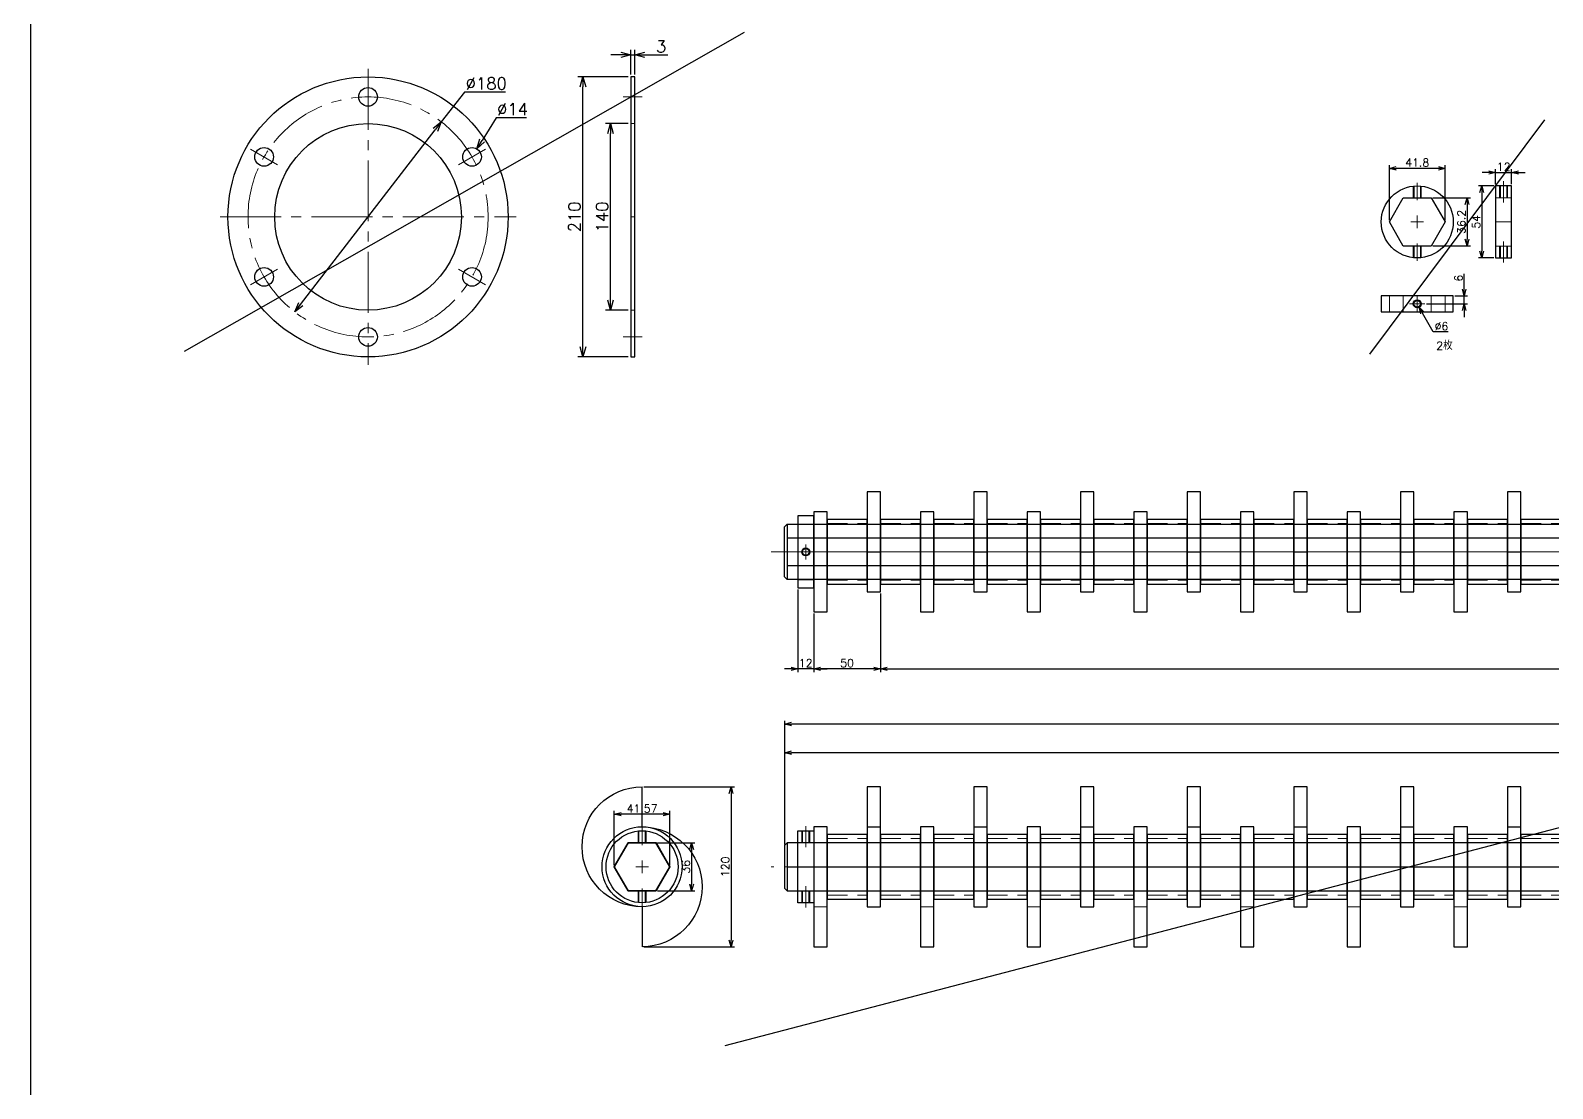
# Model space of a CAD drawing. Header units: millimetres. Extents: x 0 to 38884, y -3675 to 8056.
# Drawn here: x 11026 to 12167, y 4522 to 5316 of the extents above; entities that cross this region are included whole.
import ezdxf

# ---------------------------------------------------------------- set-up
doc = ezdxf.new("R2010")
doc.units = ezdxf.units.MM
doc.header["$LTSCALE"] = 2.4
doc.header["$PDMODE"] = 99
doc.header["$PDSIZE"] = 1
doc.linetypes.add('CENTER2', pattern=[28.575, 19.05, -3.175, 3.175, -3.175])
doc.linetypes.add('HIDDEN', pattern=[9.525, 6.35, -3.175])
for name, color, linetype, lineweight in [('04_HIDDEN', 2, 'HIDDEN', 13), ('05_CENTER', 4, 'CENTER2', 13), ('07_TEXT', 3, 'Continuous', 13), ('08_DIM', 3, 'Continuous', 13)]:
    doc.layers.add(name, color=color, linetype=linetype, lineweight=lineweight)
doc.layers.add('10_DRAFT', color=8, linetype='Continuous', lineweight=0, plot=False)
doc.styles.add('KSS_TXT', font='txt.shx', dxfattribs={"bigfont": 'extfont2.shx'})
doc.dimstyles.new('KSS_DIM', dxfattribs={"dimscale": 2, "dimtxt": 3, "dimasz": 2.5, "dimexe": 1.25, "dimexo": 0.625, "dimtad": 1, "dimdsep": 46, "dimtxsty": 'KSS_TXT', "dimblk": 'OPEN30', "dimcen": 0, "dimazin": 2, "dimtfac": 0.75, "dimtmove": 0, "dimatfit": 3, "dimldrblk": 'OPEN30', "dimfxl": 1.25, "dimtolj": 1, "dimarcsym": 0})
doc.dimstyles.new('KSS_DIM$3', dxfattribs={"dimscale": 2, "dimtxt": 3, "dimasz": 2.5, "dimexe": 1.25, "dimexo": 0.625, "dimtad": 1, "dimtih": 1, "dimtoh": 1, "dimdsep": 46, "dimtxsty": 'KSS_TXT', "dimblk": 'OPEN30', "dimcen": 0, "dimazin": 2, "dimtfac": 0.75, "dimtofl": 0, "dimtmove": 0, "dimatfit": 3, "dimldrblk": 'OPEN30', "dimfxl": 1.25, "dimtolj": 1, "dimarcsym": 0})

# ---------------------------------------------------------------- blocks, each defined once
blk = doc.blocks.new('A$C00420161_1')
at = {"color": 0}
blk.add_lwpolyline([(-45, 10), (-45, 0), (30, 0), (30, 10)], close=True, dxfattribs=at)
at = {"layer": '04_HIDDEN'}
for p, q in [((-20.8, 0), (-20.8, 10)), ((20.8, 0), (20.8, 10))]:
    blk.add_line(p, q, dxfattribs=at)
at = {"layer": '04_HIDDEN', "color": 3}
for p, q in [((-10.4, 0), (-10.4, 10)), ((10.4, 0), (10.4, 10))]:
    blk.add_line(p, q, dxfattribs=at)
at = {"layer": '10_DRAFT'}
blk.add_line((0, 0), (0, 10), dxfattribs=at)
blk = doc.blocks.new('A$C5507311E_1')
at = {"color": 0}
blk.add_line((0, -10), (0, 0), dxfattribs=at)
blk.add_lwpolyline([(-45, 0), (-45, -10), (30, -10), (30, 0)], close=True, dxfattribs=at)
at = {"layer": '04_HIDDEN'}
for p, q in [((-20.8, -10), (-20.8, 0)), ((20.8, -10), (20.8, 0))]:
    blk.add_line(p, q, dxfattribs=at)
at = {"layer": '04_HIDDEN', "color": 3}
for p, q in [((-10.4, -10), (-10.4, 0)), ((10.4, -10), (10.4, 0))]:
    blk.add_line(p, q, dxfattribs=at)
blk = doc.blocks.new('_Open30')
at = {"color": 0, "linetype": 'ByBlock', "lineweight": -2}
for p, q in [((-1, 0.27), (0, 0)), ((0, 0), (-1, -0.27)), ((0, 0), (-1, 0))]:
    blk.add_line(p, q, dxfattribs=at)
blk = doc.blocks.new('*D202')
at = {"layer": '08_DIM', "color": 0, "lineweight": -2, "transparency": 16777216}
for p, q in [((11374.9, 5250.6), (11364.5, 5233.7)), ((11397.8, 5250.6), (11374.9, 5250.6))]:
    blk.add_line(p, q, dxfattribs=at)
at = {"layer": 'Defpoints', "color": 0, "transparency": 16777216}
for p in [(11360.6, 5227.3), (11353.3, 5215.3)]:
    blk.add_point(p, dxfattribs=at)
at = {"layer": '08_DIM', "color": 0, "lineweight": -2, "transparency": 16777216, "xscale": 7.5, "yscale": 7.5, "zscale": 7.5, "rotation": 238.4585206917858}
blk.add_blockref('_Open30', (11360.6, 5227.3), dxfattribs=at)
at = {"layer": '08_DIM', "color": 0, "transparency": 16777216, "insert": (11387.3, 5257), "char_height": 9, "attachment_point": 5, "style": 'KSS_TXT'}
blk.add_mtext('\\A1;%%C14', dxfattribs=at)
blk = doc.blocks.new('*D203')
at = {"layer": '08_DIM', "color": 0, "lineweight": -2, "transparency": 16777216}
for p, q in [((11351.2, 5270), (11333.9, 5247.6)), ((11382, 5270), (11351.2, 5270)), ((11224, 5105), (11329.4, 5241.6))]:
    blk.add_line(p, q, dxfattribs=at)
at = {"layer": 'Defpoints', "color": 0, "transparency": 16777216}
for p in [(11333.9, 5247.6), (11224, 5105)]:
    blk.add_point(p, dxfattribs=at)
at = {"layer": '08_DIM', "color": 0, "lineweight": -2, "transparency": 16777216, "xscale": 7.5, "yscale": 7.5, "zscale": 7.5}
for p, rotation in [((11333.9, 5247.6), 52.36525673845096), ((11224, 5105), 232.3652567384509)]:
    blk.add_blockref('_Open30', p, dxfattribs=dict(at, rotation=rotation))
at = {"layer": '08_DIM', "color": 0, "transparency": 16777216, "insert": (11367.6, 5276.4), "char_height": 9, "attachment_point": 5, "style": 'KSS_TXT'}
blk.add_mtext('\\A1;%%C180', dxfattribs=at)
blk = doc.blocks.new('*D204')
at = {"layer": '08_DIM', "color": 0, "lineweight": -2, "transparency": 16777216}
for p, q in [((11468.4, 5297.8), (11460.9, 5297.8)), ((11475.9, 5283.2), (11475.9, 5301.6)), ((11475.9, 5297.8), (11478.9, 5297.8)), ((11478.9, 5283.2), (11478.9, 5301.6)), ((11486.4, 5297.8), (11503.6, 5297.8))]:
    blk.add_line(p, q, dxfattribs=at)
at = {"layer": 'Defpoints', "color": 0, "transparency": 16777216}
for p in [(11478.9, 5297.8), (11475.9, 5281.3), (11478.9, 5281.3)]:
    blk.add_point(p, dxfattribs=at)
at = {"layer": '08_DIM', "color": 0, "lineweight": -2, "transparency": 16777216, "xscale": 7.5, "yscale": 7.5, "zscale": 7.5}
blk.add_blockref('_Open30', (11475.9, 5297.8), dxfattribs=at)
at = {"layer": '08_DIM', "color": 0, "lineweight": -2, "transparency": 16777216, "xscale": 7.5, "yscale": 7.5, "zscale": 7.5, "rotation": 180}
blk.add_blockref('_Open30', (11478.9, 5297.8), dxfattribs=at)
at = {"layer": '08_DIM', "color": 0, "transparency": 16777216, "insert": (11498.7, 5304.2), "char_height": 9, "attachment_point": 5, "style": 'KSS_TXT'}
blk.add_mtext('\\A1;3', dxfattribs=at)
blk = doc.blocks.new('*D205')
at = {"layer": '08_DIM', "color": 0, "lineweight": -2, "transparency": 16777216}
for p, q in [((11474, 5281.3), (11436.3, 5281.3)), ((11440.1, 5078.8), (11440.1, 5273.8)), ((11474, 5071.3), (11436.3, 5071.3))]:
    blk.add_line(p, q, dxfattribs=at)
at = {"layer": 'Defpoints', "color": 0, "transparency": 16777216}
for p in [(11440.1, 5281.3), (11475.9, 5281.3), (11475.9, 5071.3)]:
    blk.add_point(p, dxfattribs=at)
at = {"layer": '08_DIM', "color": 0, "lineweight": -2, "transparency": 16777216, "xscale": 7.5, "yscale": 7.5, "zscale": 7.5}
for p, rotation in [((11440.1, 5281.3), 90), ((11440.1, 5071.3), 270)]:
    blk.add_blockref('_Open30', p, dxfattribs=dict(at, rotation=rotation))
at = {"layer": '08_DIM', "color": 0, "transparency": 16777216, "insert": (11433.7, 5176.3), "char_height": 9, "attachment_point": 5, "rotation": 90, "style": 'KSS_TXT'}
blk.add_mtext('\\A1;210', dxfattribs=at)
blk = doc.blocks.new('*D206')
at = {"layer": '08_DIM', "color": 0, "lineweight": -2, "transparency": 16777216}
for p, q in [((11474, 5246.3), (11457, 5246.3)), ((11460.8, 5113.8), (11460.8, 5238.8)), ((11474, 5106.3), (11457, 5106.3))]:
    blk.add_line(p, q, dxfattribs=at)
at = {"layer": 'Defpoints', "color": 0, "transparency": 16777216}
for p in [(11460.8, 5246.3), (11475.9, 5246.3), (11475.9, 5106.3)]:
    blk.add_point(p, dxfattribs=at)
at = {"layer": '08_DIM', "color": 0, "lineweight": -2, "transparency": 16777216, "xscale": 7.5, "yscale": 7.5, "zscale": 7.5}
for p, rotation in [((11460.8, 5246.3), 90), ((11460.8, 5106.3), 270)]:
    blk.add_blockref('_Open30', p, dxfattribs=dict(at, rotation=rotation))
at = {"layer": '08_DIM', "color": 0, "transparency": 16777216, "insert": (11454.4, 5176.3), "char_height": 9, "attachment_point": 5, "rotation": 90, "style": 'KSS_TXT'}
blk.add_mtext('\\A1;140', dxfattribs=at)
blk = doc.blocks.new('A$C09CC36EC_1')
at = {"color": 3}
blk.add_lwpolyline([(0, 105), (3, 105), (3, -105), (0, -105)], close=True, dxfattribs=at)
at = {"layer": '04_HIDDEN', "color": 3}
for p, q in [((0, 70), (3, 70)), ((0, -70), (3, -70))]:
    blk.add_line(p, q, dxfattribs=at)
at = {"layer": '05_CENTER'}
for p, q in [((-5.7, 90), (8.7, 90)), ((-5.7, -90), (8.7, -90))]:
    blk.add_line(p, q, dxfattribs=at)
at = {"layer": '10_DRAFT'}
blk.add_line((0, 0), (3, 0), dxfattribs=at)
blk = doc.blocks.new('A$C29F057D0_1')
at = {"color": 0}
blk.add_line((0, -30), (0, -60), dxfattribs=at)
for points in [[(-10.4, -18), (10.4, -18), (20.8, 0), (10.4, 18), (-10.4, 18), (-20.8, 0), (-10.4, -18)], [(-10.4, 18), (-20.8, 0), (-10.4, -18), (10.4, -18), (20.8, 0), (10.4, 18), (-10.4, 18)]]:
    blk.add_lwpolyline(points, dxfattribs=at)
for centre, radius, start, end in [((0, -15), 45, 90, 270), ((0, 0), 30, 270, 90)]:
    blk.add_arc(centre, radius, start, end, dxfattribs=at)
at = {"layer": '10_DRAFT'}
for p, q in [((4.8, 0), (-4.8, 0)), ((0, -4.8), (0, 4.8))]:
    blk.add_line(p, q, dxfattribs=at)
blk = doc.blocks.new('A$C594A53D5_1')
at = {"color": 0}
blk.add_lwpolyline([(10.5, -18.1), (-10.5, -18.1), (-20.9, 0), (-10.5, 18.1), (10.5, 18.1), (20.9, 0)], close=True, dxfattribs=at)
blk.add_circle((0, 0), 27, dxfattribs=at)
at = {"layer": '04_HIDDEN'}
for p, q in [((-3, 26.8), (-3, 18.1)), ((-2.4, 26.9), (-2.4, 18.1)), ((2.4, 26.9), (2.4, 18.1)), ((3, 26.8), (3, 18.1)), ((-3, -26.8), (-3, -18.1)), ((-2.4, -26.9), (-2.4, -18.1)), ((2.4, -26.9), (2.4, -18.1)), ((3, -26.8), (3, -18.1))]:
    blk.add_line(p, q, dxfattribs=at)
at = {"layer": '05_CENTER'}
for p, q in [((0, 16.2), (0, 29.2)), ((0, -16.2), (0, -29.2))]:
    blk.add_line(p, q, dxfattribs=at)
at = {"layer": '10_DRAFT'}
for p, q in [((0, -4.8), (0, 4.8)), ((4.8, 0), (-4.8, 0))]:
    blk.add_line(p, q, dxfattribs=at)
blk = doc.blocks.new('*D487')
at = {"layer": '08_DIM', "color": 0, "lineweight": -2, "transparency": 16777216}
for p, q in [((11601.1, 4896.7), (11601.1, 4834.8)), ((11613.1, 4878.7), (11613.1, 4834.8)), ((11596.1, 4837.3), (11591.1, 4837.3)), ((11613.1, 4837.3), (11601.1, 4837.3)), ((11618.1, 4837.3), (11623.1, 4837.3))]:
    blk.add_line(p, q, dxfattribs=at)
at = {"layer": 'Defpoints', "color": 0, "transparency": 16777216}
for p in [(11601.1, 4898), (11613.1, 4880), (11601.1, 4837.3)]:
    blk.add_point(p, dxfattribs=at)
at = {"layer": '08_DIM', "color": 0, "lineweight": -2, "transparency": 16777216, "xscale": 5, "yscale": 5, "zscale": 5}
blk.add_blockref('_Open30', (11601.1, 4837.3), dxfattribs=at)
at = {"layer": '08_DIM', "color": 0, "lineweight": -2, "transparency": 16777216, "xscale": 5, "yscale": 5, "zscale": 5, "rotation": 180}
blk.add_blockref('_Open30', (11613.1, 4837.3), dxfattribs=at)
at = {"layer": '08_DIM', "color": 0, "transparency": 16777216, "insert": (11607.1, 4841.6), "char_height": 6, "attachment_point": 5, "style": 'KSS_TXT'}
blk.add_mtext('\\A1;12', dxfattribs=at)
blk = doc.blocks.new('*D488')
at = {"layer": '08_DIM', "color": 0, "lineweight": -2, "transparency": 16777216}
for p, q in [((11663.1, 4893.7), (11663.1, 4834.8)), ((11613.1, 4878.7), (11613.1, 4834.8)), ((11658.1, 4837.3), (11618.1, 4837.3))]:
    blk.add_line(p, q, dxfattribs=at)
at = {"layer": 'Defpoints', "color": 0, "transparency": 16777216}
for p in [(11663.1, 4895), (11613.1, 4880), (11613.1, 4837.3)]:
    blk.add_point(p, dxfattribs=at)
at = {"layer": '08_DIM', "color": 0, "lineweight": -2, "transparency": 16777216, "xscale": 5, "yscale": 5, "zscale": 5, "rotation": 180}
blk.add_blockref('_Open30', (11613.1, 4837.3), dxfattribs=at)
at = {"layer": '08_DIM', "color": 0, "lineweight": -2, "transparency": 16777216, "xscale": 5, "yscale": 5, "zscale": 5}
blk.add_blockref('_Open30', (11663.1, 4837.3), dxfattribs=at)
at = {"layer": '08_DIM', "color": 0, "transparency": 16777216, "insert": (11638.1, 4841.6), "char_height": 6, "attachment_point": 5, "style": 'KSS_TXT'}
blk.add_mtext('\\A1;50', dxfattribs=at)
blk = doc.blocks.new('*D496')
at = {"layer": '08_DIM', "color": 0, "lineweight": -2, "transparency": 16777216}
for p, q in [((11663.1, 4893.7), (11663.1, 4834.8)), ((12783.1, 4893.7), (12783.1, 4834.8)), ((11668.1, 4837.3), (12778.1, 4837.3))]:
    blk.add_line(p, q, dxfattribs=at)
at = {"layer": 'Defpoints', "color": 0, "transparency": 16777216}
for p in [(11663.1, 4895), (12783.1, 4895), (12783.1, 4837.3)]:
    blk.add_point(p, dxfattribs=at)
at = {"layer": '08_DIM', "color": 0, "lineweight": -2, "transparency": 16777216, "xscale": 5, "yscale": 5, "zscale": 5, "rotation": 180}
blk.add_blockref('_Open30', (11663.1, 4837.3), dxfattribs=at)
at = {"layer": '08_DIM', "color": 0, "lineweight": -2, "transparency": 16777216, "xscale": 5, "yscale": 5, "zscale": 5}
blk.add_blockref('_Open30', (12783.1, 4837.3), dxfattribs=at)
at = {"layer": '08_DIM', "color": 0, "transparency": 16777216, "insert": (12223.1, 4841.6), "char_height": 6, "attachment_point": 5, "style": 'KSS_TXT'}
blk.add_mtext('\\A1;14x80=1120', dxfattribs=at)
blk = doc.blocks.new('M6tz_1')
at = {"color": 0}
for radius in [3, 2.5]:
    blk.add_circle((0, 0), radius, dxfattribs=at)
at = {"layer": '05_CENTER'}
for p, q in [((5.7, 0), (-5.7, 0)), ((0, -5.7), (0, 5.7))]:
    blk.add_line(p, q, dxfattribs=at)
blk = doc.blocks.new('A$C1E3E77FD_1')
at = {"color": 0}
blk.add_lwpolyline([(-27, 0), (-27, -12), (27, -12), (27, 0)], close=True, dxfattribs=at)
at = {"layer": '04_HIDDEN'}
for p, q in [((-20.9, 0), (-20.9, -12)), ((-10.5, 0), (-10.5, -12)), ((10.5, 0), (10.5, -12)), ((20.9, 0), (20.9, -12))]:
    blk.add_line(p, q, dxfattribs=at)
at = {"layer": '10_DRAFT'}
blk.add_line((0, 0), (0, -12), dxfattribs=at)
blk.add_blockref('M6tz_1', (0, -6))
blk = doc.blocks.new('A$C24EB69A1_1')
at = {"color": 0}
blk.add_lwpolyline([(0, -27), (12, -27), (12, 27), (0, 27)], close=True, dxfattribs=at)
at = {"layer": '04_HIDDEN'}
for p, q in [((3, 27), (3, 18.1)), ((3.6, 27), (3.6, 18.1)), ((8.4, 27), (8.4, 18.1)), ((9, 27), (9, 18.1)), ((0, 18.1), (12, 18.1)), ((0, -18.1), (12, -18.1)), ((3, -27), (3, -18.1)), ((3.6, -27), (3.6, -18.1)), ((8.4, -27), (8.4, -18.1)), ((9, -27), (9, -18.1))]:
    blk.add_line(p, q, dxfattribs=at)
at = {"layer": '05_CENTER'}
for p, q in [((6, 30.5), (6, 14.6)), ((6, -30.5), (6, -14.6))]:
    blk.add_line(p, q, dxfattribs=at)
at = {"layer": '10_DRAFT'}
blk.add_line((0, 0), (12, 0), dxfattribs=at)
blk = doc.blocks.new('A$C17EB19F8_1')
at = {"color": 0}
blk.add_lwpolyline([(-10, -60), (0, -60), (0, 30), (-10, 30)], close=True, dxfattribs=at)
at = {"layer": '04_HIDDEN'}
for p, q in [((0, 18), (-10, 18)), ((0, -18), (-10, -18)), ((0, -30), (-10, -30))]:
    blk.add_line(p, q, dxfattribs=at)
at = {"layer": '10_DRAFT'}
blk.add_line((0, 0), (-10, 0), dxfattribs=at)
blk = doc.blocks.new('A$C34C55DE4_1')
at = {"color": 0}
blk.add_lwpolyline([(-30, -24.3), (0, -24.3), (0, 24.3), (-30, 24.3)], close=True, dxfattribs=at)
at = {"layer": '04_HIDDEN'}
for p, q in [((-30, 21.3), (0, 21.3)), ((-30, -21.3), (0, -21.3))]:
    blk.add_line(p, q, dxfattribs=at)
at = {"layer": '10_DRAFT'}
blk.add_line((-30, 0), (0, 0), dxfattribs=at)
blk = doc.blocks.new('A$C787D12C3_1')
at = {"color": 0}
blk.add_line((10, -30), (0, -30), dxfattribs=at)
blk.add_lwpolyline([(0, -60), (10, -60), (10, 30), (0, 30)], close=True, dxfattribs=at)
at = {"layer": '04_HIDDEN'}
for p, q in [((10, 18), (0, 18)), ((10, -18), (0, -18))]:
    blk.add_line(p, q, dxfattribs=at)
at = {"layer": '10_DRAFT'}
blk.add_line((10, 0), (0, 0), dxfattribs=at)
blk = doc.blocks.new('*D510')
at = {"layer": '08_DIM', "color": 0, "lineweight": -2, "transparency": 16777216}
for p, q in [((11463.6, 4690.1), (11463.6, 4730.8)), ((11500.2, 4728.3), (11468.6, 4728.3)), ((11505.2, 4690.1), (11505.2, 4730.8))]:
    blk.add_line(p, q, dxfattribs=at)
at = {"layer": 'Defpoints', "color": 0, "transparency": 16777216}
for p in [(11463.6, 4728.3), (11463.6, 4688.8), (11505.2, 4688.8)]:
    blk.add_point(p, dxfattribs=at)
at = {"layer": '08_DIM', "color": 0, "lineweight": -2, "transparency": 16777216, "xscale": 5, "yscale": 5, "zscale": 5, "rotation": 180}
blk.add_blockref('_Open30', (11463.6, 4728.3), dxfattribs=at)
at = {"layer": '08_DIM', "color": 0, "lineweight": -2, "transparency": 16777216, "xscale": 5, "yscale": 5, "zscale": 5}
blk.add_blockref('_Open30', (11505.2, 4728.3), dxfattribs=at)
at = {"layer": '08_DIM', "color": 0, "transparency": 16777216, "insert": (11484.4, 4732.5), "char_height": 6, "attachment_point": 5, "style": 'KSS_TXT'}
blk.add_mtext('\\A1;41.57', dxfattribs=at)
blk = doc.blocks.new('*D511')
at = {"layer": '08_DIM', "color": 0, "lineweight": -2, "transparency": 16777216}
for p, q in [((11496, 4706.8), (11524, 4706.8)), ((11521.5, 4701.8), (11521.5, 4675.8)), ((11496, 4670.8), (11524, 4670.8))]:
    blk.add_line(p, q, dxfattribs=at)
at = {"layer": 'Defpoints', "color": 0, "transparency": 16777216}
for p in [(11494.8, 4706.8), (11494.8, 4670.8), (11521.5, 4670.8)]:
    blk.add_point(p, dxfattribs=at)
at = {"layer": '08_DIM', "color": 0, "lineweight": -2, "transparency": 16777216, "xscale": 5, "yscale": 5, "zscale": 5}
for p, rotation in [((11521.5, 4706.8), 90), ((11521.5, 4670.8), 270)]:
    blk.add_blockref('_Open30', p, dxfattribs=dict(at, rotation=rotation))
at = {"layer": '08_DIM', "color": 0, "transparency": 16777216, "insert": (11517.2, 4688.8), "char_height": 6, "attachment_point": 5, "rotation": 90, "style": 'KSS_TXT'}
blk.add_mtext('\\A1;36', dxfattribs=at)
blk = doc.blocks.new('*D512')
at = {"layer": '08_DIM', "color": 0, "lineweight": -2, "transparency": 16777216}
for p, q in [((11591.3, 4705.6), (11591.3, 4798.4)), ((13136.3, 4795.9), (11596.3, 4795.9)), ((13141.3, 4705.6), (13141.3, 4798.4))]:
    blk.add_line(p, q, dxfattribs=at)
at = {"layer": 'Defpoints', "color": 0, "transparency": 16777216}
for p in [(11591.3, 4795.9), (11591.3, 4704.3), (13141.3, 4704.3)]:
    blk.add_point(p, dxfattribs=at)
at = {"layer": '08_DIM', "color": 0, "lineweight": -2, "transparency": 16777216, "xscale": 5, "yscale": 5, "zscale": 5, "rotation": 180}
blk.add_blockref('_Open30', (11591.3, 4795.9), dxfattribs=at)
at = {"layer": '08_DIM', "color": 0, "lineweight": -2, "transparency": 16777216, "xscale": 5, "yscale": 5, "zscale": 5}
blk.add_blockref('_Open30', (13141.3, 4795.9), dxfattribs=at)
at = {"layer": '08_DIM', "color": 0, "transparency": 16777216, "insert": (12366.3, 4800.1), "char_height": 6, "attachment_point": 5, "style": 'KSS_TXT'}
blk.add_mtext('\\A1;1550', dxfattribs=at)
blk = doc.blocks.new('*D513')
at = {"layer": '08_DIM', "color": 0, "lineweight": -2, "transparency": 16777216}
for p, q in [((11591.3, 4706.1), (11591.3, 4776.9)), ((12836.3, 4774.4), (11596.3, 4774.4)), ((12841.3, 4712.1), (12841.3, 4776.9))]:
    blk.add_line(p, q, dxfattribs=at)
at = {"layer": 'Defpoints', "color": 0, "transparency": 16777216}
for p in [(11591.3, 4774.4), (11591.3, 4704.8), (12841.3, 4710.8)]:
    blk.add_point(p, dxfattribs=at)
at = {"layer": '08_DIM', "color": 0, "lineweight": -2, "transparency": 16777216, "xscale": 5, "yscale": 5, "zscale": 5, "rotation": 180}
blk.add_blockref('_Open30', (11591.3, 4774.4), dxfattribs=at)
at = {"layer": '08_DIM', "color": 0, "lineweight": -2, "transparency": 16777216, "xscale": 5, "yscale": 5, "zscale": 5}
blk.add_blockref('_Open30', (12841.3, 4774.4), dxfattribs=at)
at = {"layer": '08_DIM', "color": 0, "transparency": 16777216, "insert": (12216.3, 4778.7), "char_height": 6, "attachment_point": 5, "style": 'KSS_TXT'}
blk.add_mtext('\\A1;1250', dxfattribs=at)
blk = doc.blocks.new('A$C77C90091_1')
at = {"color": 0}
for points in [[(-10.4, -18), (10.4, -18), (20.8, 0), (10.4, 18), (-10.4, 18), (-20.8, 0), (-10.4, -18)], [(-10.4, 18), (-20.8, 0), (-10.4, -18), (10.4, -18), (20.8, 0), (10.4, 18), (-10.4, 18)]]:
    blk.add_lwpolyline(points, dxfattribs=at)
at = {"layer": '10_DRAFT'}
for p, q in [((4.8, 0), (-4.8, 0)), ((0, -4.8), (0, 4.8))]:
    blk.add_line(p, q, dxfattribs=at)
blk = doc.blocks.new('A$C630D245E_1')
at = {"color": 0}
for p, q in [((-1548, 18), (-1548, -18)), ((-1548, 0), (-342.4, 0))]:
    blk.add_line(p, q, dxfattribs=at)
blk.add_lwpolyline([(-300, 18), (-1548, 18), (-1550, 16), (-1550, -16), (-1548, -18), (-300, -18)], close=True, dxfattribs=at)
at = {"layer": '05_CENTER'}
blk.add_line((4.1, 0), (-1560, 0), dxfattribs=at)
blk = doc.blocks.new('A$C501748FC_1')
at = {"color": 0}
blk.add_line((-1548, 20.8), (-1548, -20.8), dxfattribs=at)
at = {"color": 3}
for p, q in [((-317.9, 10.4), (-1548, 10.4)), ((-338.7, -10.4), (-1548, -10.4))]:
    blk.add_line(p, q, dxfattribs=at)
at = {"color": 0}
blk.add_lwpolyline([(-1548, 20.8), (-301, 20.8), (-300, 19.8), (-300, -19.8), (-301, -20.8), (-1548, -20.8), (-1550, -18.8), (-1550, 18.8)], close=True, dxfattribs=at)
at = {"layer": '05_CENTER'}
blk.add_line((-1560, 0), (4.9, 0), dxfattribs=at)
blk = doc.blocks.new('*D620')
at = {"layer": '08_DIM', "color": 0, "lineweight": -2, "transparency": 16777216}
for p, q in [((12077.5, 5090), (12069.5, 5104.2)), ((12088.7, 5090), (12077.5, 5090))]:
    blk.add_line(p, q, dxfattribs=at)
at = {"layer": 'Defpoints', "color": 0, "transparency": 16777216}
for p in [(12064, 5113.7), (12067, 5108.5)]:
    blk.add_point(p, dxfattribs=at)
at = {"layer": '08_DIM', "color": 0, "lineweight": -2, "transparency": 16777216, "xscale": 5, "yscale": 5, "zscale": 5, "rotation": 119.6109365344677}
blk.add_blockref('_Open30', (12067, 5108.5), dxfattribs=at)
at = {"layer": '08_DIM', "color": 0, "transparency": 16777216, "insert": (12083.7, 5094.3), "char_height": 6, "attachment_point": 5, "style": 'KSS_TXT'}
blk.add_mtext('\\A1;%%C6', dxfattribs=at)
blk = doc.blocks.new('*D621')
at = {"layer": '08_DIM', "color": 0, "lineweight": -2, "transparency": 16777216}
for p, q in [((12100.7, 5122.1), (12100.7, 5133.6)), ((12093.8, 5117.1), (12103.2, 5117.1)), ((12100.7, 5111.1), (12100.7, 5117.1)), ((12072.4, 5111.1), (12103.2, 5111.1)), ((12100.7, 5106.1), (12100.7, 5101.1))]:
    blk.add_line(p, q, dxfattribs=at)
at = {"layer": 'Defpoints', "color": 0, "transparency": 16777216}
for p in [(12092.5, 5117.1), (12100.7, 5117.1), (12071.2, 5111.1)]:
    blk.add_point(p, dxfattribs=at)
at = {"layer": '08_DIM', "color": 0, "lineweight": -2, "transparency": 16777216, "xscale": 5, "yscale": 5, "zscale": 5}
for p, rotation in [((12100.7, 5117.1), 270), ((12100.7, 5111.1), 90)]:
    blk.add_blockref('_Open30', p, dxfattribs=dict(at, rotation=rotation))
at = {"layer": '08_DIM', "color": 0, "transparency": 16777216, "insert": (12096.5, 5130.4), "char_height": 6, "attachment_point": 5, "rotation": 90, "style": 'KSS_TXT'}
blk.add_mtext('\\A1;6', dxfattribs=at)
blk = doc.blocks.new('*D622')
at = {"layer": '08_DIM', "color": 0, "lineweight": -2, "transparency": 16777216}
for p, q in [((12044.6, 5173.8), (12044.6, 5215.2)), ((12086.4, 5173.8), (12086.4, 5215.2)), ((12081.4, 5212.7), (12049.6, 5212.7))]:
    blk.add_line(p, q, dxfattribs=at)
at = {"layer": 'Defpoints', "color": 0, "transparency": 16777216}
for p in [(12044.6, 5212.7), (12044.6, 5172.6), (12086.4, 5172.6)]:
    blk.add_point(p, dxfattribs=at)
at = {"layer": '08_DIM', "color": 0, "lineweight": -2, "transparency": 16777216, "xscale": 5, "yscale": 5, "zscale": 5, "rotation": 180}
blk.add_blockref('_Open30', (12044.6, 5212.7), dxfattribs=at)
at = {"layer": '08_DIM', "color": 0, "lineweight": -2, "transparency": 16777216, "xscale": 5, "yscale": 5, "zscale": 5}
blk.add_blockref('_Open30', (12086.4, 5212.7), dxfattribs=at)
at = {"layer": '08_DIM', "color": 0, "transparency": 16777216, "insert": (12065.5, 5217), "char_height": 6, "attachment_point": 5, "style": 'KSS_TXT'}
blk.add_mtext('\\A1;41.8', dxfattribs=at)
blk = doc.blocks.new('*D623')
at = {"layer": '08_DIM', "color": 0, "lineweight": -2, "transparency": 16777216}
for p, q in [((12077.2, 5190.7), (12105.4, 5190.7)), ((12102.9, 5185.7), (12102.9, 5159.5)), ((12077.2, 5154.5), (12105.4, 5154.5))]:
    blk.add_line(p, q, dxfattribs=at)
at = {"layer": 'Defpoints', "color": 0, "transparency": 16777216}
for p in [(12076, 5190.7), (12076, 5154.5), (12102.9, 5154.5)]:
    blk.add_point(p, dxfattribs=at)
at = {"layer": '08_DIM', "color": 0, "lineweight": -2, "transparency": 16777216, "xscale": 5, "yscale": 5, "zscale": 5}
for p, rotation in [((12102.9, 5190.7), 90), ((12102.9, 5154.5), 270)]:
    blk.add_blockref('_Open30', p, dxfattribs=dict(at, rotation=rotation))
at = {"layer": '08_DIM', "color": 0, "transparency": 16777216, "insert": (12098.6, 5172.6), "char_height": 6, "attachment_point": 5, "rotation": 90, "style": 'KSS_TXT'}
blk.add_mtext('\\A1;36.2', dxfattribs=at)
blk = doc.blocks.new('*D624')
at = {"layer": '08_DIM', "color": 0, "lineweight": -2, "transparency": 16777216}
for p, q in [((12119.3, 5209.6), (12114.3, 5209.6)), ((12124.3, 5200.8), (12124.3, 5212.1)), ((12124.3, 5209.6), (12136.3, 5209.6)), ((12136.3, 5200.8), (12136.3, 5212.1)), ((12141.3, 5209.6), (12146.3, 5209.6))]:
    blk.add_line(p, q, dxfattribs=at)
at = {"layer": 'Defpoints', "color": 0, "transparency": 16777216}
for p in [(12136.3, 5209.6), (12124.3, 5199.6), (12136.3, 5199.6)]:
    blk.add_point(p, dxfattribs=at)
at = {"layer": '08_DIM', "color": 0, "lineweight": -2, "transparency": 16777216, "xscale": 5, "yscale": 5, "zscale": 5}
blk.add_blockref('_Open30', (12124.3, 5209.6), dxfattribs=at)
at = {"layer": '08_DIM', "color": 0, "lineweight": -2, "transparency": 16777216, "xscale": 5, "yscale": 5, "zscale": 5, "rotation": 180}
blk.add_blockref('_Open30', (12136.3, 5209.6), dxfattribs=at)
at = {"layer": '08_DIM', "color": 0, "transparency": 16777216, "insert": (12130.3, 5213.9), "char_height": 6, "attachment_point": 5, "style": 'KSS_TXT'}
blk.add_mtext('\\A1;12', dxfattribs=at)
blk = doc.blocks.new('*D625')
at = {"layer": '08_DIM', "color": 0, "lineweight": -2, "transparency": 16777216}
for p, q in [((12123, 5199.6), (12111.4, 5199.6)), ((12113.9, 5194.6), (12113.9, 5150.6)), ((12123, 5145.6), (12111.4, 5145.6))]:
    blk.add_line(p, q, dxfattribs=at)
at = {"layer": 'Defpoints', "color": 0, "transparency": 16777216}
for p in [(12124.3, 5199.6), (12113.9, 5145.6), (12124.3, 5145.6)]:
    blk.add_point(p, dxfattribs=at)
at = {"layer": '08_DIM', "color": 0, "lineweight": -2, "transparency": 16777216, "xscale": 5, "yscale": 5, "zscale": 5}
for p, rotation in [((12113.9, 5199.6), 90), ((12113.9, 5145.6), 270)]:
    blk.add_blockref('_Open30', p, dxfattribs=dict(at, rotation=rotation))
at = {"layer": '08_DIM', "color": 0, "transparency": 16777216, "insert": (12109.6, 5172.6), "char_height": 6, "attachment_point": 5, "rotation": 90, "style": 'KSS_TXT'}
blk.add_mtext('\\A1;54', dxfattribs=at)
blk = doc.blocks.new('*D901')
at = {"layer": '08_DIM', "color": 0, "lineweight": -2, "transparency": 16777216}
for p, q in [((11485.6, 4748.8), (11553.6, 4748.8)), ((11551.1, 4743.8), (11551.1, 4633.8)), ((11485.6, 4628.8), (11553.6, 4628.8))]:
    blk.add_line(p, q, dxfattribs=at)
at = {"layer": 'Defpoints', "color": 0, "transparency": 16777216}
for p in [(11484.4, 4748.8), (11484.4, 4628.8), (11551.1, 4628.8)]:
    blk.add_point(p, dxfattribs=at)
at = {"layer": '08_DIM', "color": 0, "lineweight": -2, "transparency": 16777216, "xscale": 5, "yscale": 5, "zscale": 5}
for p, rotation in [((11551.1, 4748.8), 90), ((11551.1, 4628.8), 270)]:
    blk.add_blockref('_Open30', p, dxfattribs=dict(at, rotation=rotation))
at = {"layer": '08_DIM', "color": 0, "transparency": 16777216, "insert": (11546.8, 4688.8), "char_height": 6, "attachment_point": 5, "rotation": 90, "style": 'KSS_TXT'}
blk.add_mtext('\\A1;120', dxfattribs=at)

msp = doc.modelspace()

# ---------------------------------------------------------------- linework, layer by layer
at = {"color": 3}
for p, q in [((11561.006, 5314.6522), (11141.2353, 5075.3814)), ((12160.8436, 5249.2077), (12029.8019, 5073.3594)), ((13284.7238, 5009.1671), (11546.4099, 4554.4243))]:
    msp.add_line(p, q, dxfattribs=at)
msp.add_lwpolyline([(11025.8788, 3129.3019), (14883.3848, 3129.3019), (14883.3848, 6326.6819), (11025.8788, 6326.6819)], close=True, dxfattribs=at)
for centre, radius in [((11278.978, 5176.3043), 105), ((11278.978, 5266.3043), 7), ((11278.978, 5176.3043), 70), ((11201.0357, 5221.3043), 7), ((11356.9203, 5221.3043), 7), ((11201.0357, 5131.3043), 7), ((11356.9203, 5131.3043), 7), ((11278.978, 5086.3043), 7)]:
    msp.add_circle(centre, radius, dxfattribs=at)
at = {"layer": '05_CENTER'}
for p, q in [((11278.978, 5287.2887), (11278.978, 5065.3199)), ((11211.1677, 5215.4546), (11190.9038, 5227.154)), ((11346.7884, 5215.4546), (11367.0522, 5227.154)), ((11167.9937, 5176.3043), (11389.9624, 5176.3043)), ((11211.1677, 5137.154), (11190.9038, 5125.4546)), ((11346.7884, 5137.154), (11367.0522, 5125.4546))]:
    msp.add_line(p, q, dxfattribs=at)
msp.add_circle((11278.978, 5176.3043), 90, dxfattribs=at)

# ---------------------------------------------------------------- block references
at = {"xscale": -1}
for name, p in [('A$C09CC36EC_1', (11478.8737, 5176.3043)), ('A$C29F057D0_1', (11484.3987, 4688.8221)), ('A$C24EB69A1_1', (11613.068, 4688.8221))]:
    msp.add_blockref(name, p, dxfattribs=at)
for name, p in [('A$C594A53D5_1', (12065.5136, 5172.561)), ('A$C24EB69A1_1', (12124.281, 5172.561)), ('A$C1E3E77FD_1', (12065.5136, 5117.1235)), ('A$C501748FC_1', (13141.2812, 4924.9959)), ('A$C34C55DE4_1', (11653.068, 4924.9959)), ('A$C34C55DE4_1', (11693.068, 4924.9959)), ('A$C34C55DE4_1', (11733.068, 4924.9959)), ('A$C34C55DE4_1', (11773.068, 4924.9959)), ('A$C34C55DE4_1', (11813.068, 4924.9959)), ('A$C34C55DE4_1', (11853.068, 4924.9959)), ('A$C34C55DE4_1', (11893.068, 4924.9959)), ('A$C34C55DE4_1', (11933.068, 4924.9959)), ('A$C34C55DE4_1', (11973.068, 4924.9959)), ('A$C34C55DE4_1', (12013.068, 4924.9959)), ('A$C34C55DE4_1', (12053.068, 4924.9959)), ('A$C34C55DE4_1', (12093.068, 4924.9959)), ('A$C34C55DE4_1', (12133.068, 4924.9959)), ('A$C34C55DE4_1', (12173.068, 4924.9959)), ('A$C630D245E_1', (13141.2812, 4688.8221)), ('A$C594A53D5_1', (11484.3987, 4688.8221)), ('A$C17EB19F8_1', (11623.068, 4688.8221)), ('A$C34C55DE4_1', (11653.068, 4688.8221)), ('A$C34C55DE4_1', (11693.068, 4688.8221)), ('A$C17EB19F8_1', (11703.068, 4688.8221)), ('A$C34C55DE4_1', (11733.068, 4688.8221)), ('A$C34C55DE4_1', (11773.068, 4688.8221)), ('A$C17EB19F8_1', (11783.068, 4688.8221)), ('A$C34C55DE4_1', (11813.068, 4688.8221)), ('A$C34C55DE4_1', (11853.068, 4688.8221)), ('A$C17EB19F8_1', (11863.068, 4688.8221)), ('A$C34C55DE4_1', (11893.068, 4688.8221)), ('A$C34C55DE4_1', (11933.068, 4688.8221)), ('A$C17EB19F8_1', (11943.068, 4688.8221)), ('A$C34C55DE4_1', (11973.068, 4688.8221)), ('A$C34C55DE4_1', (12013.068, 4688.8221)), ('A$C17EB19F8_1', (12023.068, 4688.8221)), ('A$C34C55DE4_1', (12053.068, 4688.8221)), ('A$C34C55DE4_1', (12093.068, 4688.8221)), ('A$C17EB19F8_1', (12103.068, 4688.8221)), ('A$C34C55DE4_1', (12133.068, 4688.8221)), ('A$C34C55DE4_1', (12173.068, 4688.8221)), ('A$C77C90091_1', (11484.3987, 4688.8221))]:
    msp.add_blockref(name, p)
for name, p, rotation in [('A$C5507311E_1', (11663.068, 4924.9959), 270), ('A$C5507311E_1', (11743.068, 4924.9959), 270), ('A$C5507311E_1', (11823.068, 4924.9959), 270), ('A$C5507311E_1', (11903.068, 4924.9959), 270), ('A$C5507311E_1', (11983.068, 4924.9959), 270), ('A$C5507311E_1', (12063.068, 4924.9959), 270), ('A$C5507311E_1', (12143.068, 4924.9959), 270), ('A$C00420161_1', (11623.068, 4924.9959), 90), ('A$C00420161_1', (11703.068, 4924.9959), 90), ('A$C00420161_1', (11783.068, 4924.9959), 90), ('A$C00420161_1', (11863.068, 4924.9959), 90), ('A$C00420161_1', (11943.068, 4924.9959), 90), ('A$C00420161_1', (12023.068, 4924.9959), 90), ('A$C00420161_1', (12103.068, 4924.9959), 90), ('A$C1E3E77FD_1', (11613.068, 4924.9959), 270), ('A$C787D12C3_1', (11663.068, 4688.8221), 180), ('A$C787D12C3_1', (11743.068, 4688.8221), 180), ('A$C787D12C3_1', (11823.068, 4688.8221), 180), ('A$C787D12C3_1', (11903.068, 4688.8221), 180), ('A$C787D12C3_1', (11983.068, 4688.8221), 180), ('A$C787D12C3_1', (12063.068, 4688.8221), 180), ('A$C787D12C3_1', (12143.068, 4688.8221), 180)]:
    msp.add_blockref(name, p, dxfattribs=dict(rotation=rotation))
at = {"xscale": -1, "rotation": 180}
msp.add_blockref('A$C29F057D0_1', (11484.3987, 4688.8221), dxfattribs=at)

# ---------------------------------------------------------------- texts
at = {"layer": '07_TEXT', "style": 'KSS_TXT'}
msp.add_text('2枚', height=6, dxfattribs=at).set_placement((12079.7366, 5076.7041))

# ---------------------------------------------------------------- dimensions: what is measured, and where the dimension line sits
at = {"layer": '08_DIM'}
for base, p1, p2, override, picture, middle in [((11478.8737, 5297.8214), (11475.8737, 5281.3043), (11478.8737, 5281.3043), {"dimscale": 3}, '*D204', (11498.7487, 5304.1964)), ((12044.6136, 5212.7258), (12086.4137, 5172.561), (12044.6136, 5172.561), {"dimscale": 2, "dimarcsym": 1}, '*D622', (12065.5136, 5216.9758)), ((12136.281, 5209.6444), (12124.281, 5199.561), (12136.281, 5199.561), {"dimscale": 2, "dimarcsym": 1}, '*D624', (12130.281, 5213.8944)), ((11601.068, 4837.3134), (11613.068, 4879.9959), (11601.068, 4897.9959), {"dimscale": 2, "dimarcsym": 1}, '*D487', (11607.068, 4841.5634)), ((11613.068, 4837.3134), (11663.068, 4894.9959), (11613.068, 4879.9959), {"dimscale": 2, "dimarcsym": 1}, '*D488', (11638.068, 4841.5676)), ((11591.2812, 4795.8684), (13141.2812, 4704.3221), (11591.2812, 4704.3221), {"dimscale": 2, "dimarcsym": 1}, '*D512', (12366.2812, 4800.1267)), ((11591.2812, 4774.4004), (12841.2812, 4710.8221), (11591.2812, 4704.8221), {"dimscale": 2, "dimarcsym": 1}, '*D513', (12216.2812, 4778.6545)), ((11463.6141, 4728.2854), (11505.1833, 4688.8221), (11463.6141, 4688.8221), {"dimscale": 2, "dimarcsym": 1}, '*D510', (11484.3987, 4732.5395))]:
    dim = msp.add_linear_dim(base=base, p1=p1, p2=p2, dimstyle='KSS_DIM', override=override, dxfattribs=at)
    dim.commit()
    dim.dimension.update_dxf_attribs({"geometry": picture, "text_midpoint": middle})
for p1, p2, override, picture, middle in [((11224.0217, 5105.0315), (11333.9343, 5247.577), {"dimscale": 3, "dimpost": '%%C<>', "dimtix": 1, "dimatfit": 2}, '*D203', (11367.5559, 5270.0251)), ((11353.2585, 5215.3385), (11360.5821, 5227.2701), {"dimscale": 3, "dimpost": '%%C<>'}, '*D202', (11387.2983, 5250.6349)), ((12064.0313, 5113.7317), (12066.996, 5108.5153), {"dimscale": 2, "dimpost": '%%C<>', "dimarcsym": 1}, '*D620', (12083.7468, 5090.0386))]:
    dim = msp.add_diameter_dim_2p(p1=p1, p2=p2, dimstyle='KSS_DIM$3', override=override, dxfattribs=at)
    dim.commit()
    dim.dimension.update_dxf_attribs({"geometry": picture, "text_midpoint": middle, "dimtype": 163})
for base, p1, p2, override, picture, middle in [((11440.0849, 5281.3043), (11475.8737, 5071.3043), (11475.8737, 5281.3043), {"dimscale": 3}, '*D205', (11433.7099, 5176.3043)), ((11460.7831, 5246.3043), (11475.8737, 5106.3043), (11475.8737, 5246.3043), {"dimscale": 3}, '*D206', (11454.4081, 5176.3043)), ((12113.889, 5145.561), (12124.281, 5199.561), (12124.281, 5145.561), {"dimscale": 2, "dimarcsym": 1}, '*D625', (12109.6348, 5172.561)), ((12102.8946, 5154.461), (12075.9637, 5190.661), (12075.9637, 5154.461), {"dimscale": 2, "dimarcsym": 1}, '*D623', (12098.6446, 5172.561)), ((12100.7106, 5117.1235), (12071.1893, 5111.1235), (12092.5136, 5117.1235), {"dimscale": 2, "dimarcsym": 1}, '*D621', (12096.4606, 5130.3735)), ((11521.4752, 4670.8221), (11494.791, 4706.8221), (11494.791, 4670.8221), {"dimscale": 2, "dimarcsym": 1}, '*D511', (11517.2252, 4688.8221))]:
    dim = msp.add_linear_dim(base=base, p1=p1, p2=p2, angle=90, dimstyle='KSS_DIM', override=override, dxfattribs=at)
    dim.commit()
    dim.dimension.update_dxf_attribs({"geometry": picture, "text_midpoint": middle})
dim = msp.add_linear_dim(base=(12783.068, 4837.3134), p1=(11663.068, 4894.9959), p2=(12783.068, 4894.9959), text='14x80=<>', dimstyle='KSS_DIM', override={"dimscale": 2, "dimdec": 3, "dimarcsym": 1}, dxfattribs=at)
dim.commit()
dim.dimension.update_dxf_attribs({"geometry": '*D496', "text_midpoint": (12223.068, 4841.5634)})
dim = msp.add_linear_dim(base=(11551.089, 4628.8221), p1=(11484.3987, 4748.8221), p2=(11484.3987, 4628.8221), angle=90, dimstyle='KSS_DIM', dxfattribs=at)
dim.commit()
dim.dimension.update_dxf_attribs({"geometry": '*D901', "text_midpoint": (11546.839, 4688.8221)})

doc.saveas('drawing.dxf')
